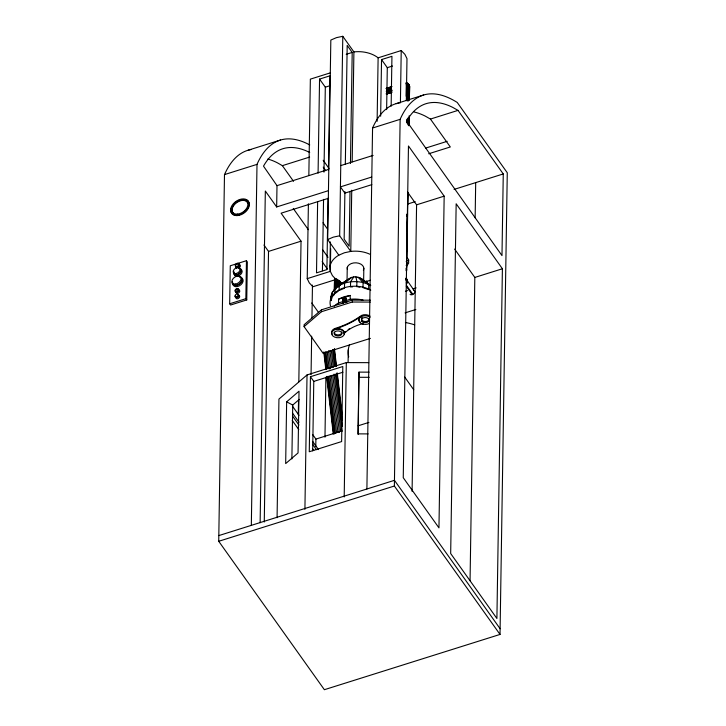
<?xml version="1.0" encoding="UTF-8"?>
<svg xmlns="http://www.w3.org/2000/svg" width="726" height="726" viewBox="0 0 726 726"><rect width="100%" height="100%" fill="white"/><g stroke="black" fill="none" stroke-linecap="round" stroke-linejoin="round"><path stroke-width="1.09" d="M366.893 488.997L372.565 128.012L400.135 119.336A254.971 83.69 72.5 0 1 457.235 102.457L507.274 172.761L500.023 634.433L324.377 689.7L218.726 541.287L224.488 174.603A254.971 83.69 72.5 0 1 251.033 149.547M229.679 303.777L230.278 265.78L246.45 260.688L247.339 261.941L246.749 299.938L230.569 305.029L229.679 303.777L245.851 298.685L246.45 260.688M251.332 525.352L257.004 164.375A254.971 83.69 72.5 0 1 309.721 144.928M260.126 522.756L265.335 191.038L276.66 206.946L328.461 190.648M264.264 521.994L268.52 251.414L263.974 245.025M276.66 206.946L276.996 185.647L263.502 166.145A245.96 80.731 72.5 0 1 309.712 152.478M277.078 517.702L278.938 399.082L307.025 374.952L346.311 362.592L368.726 362.655M286.643 401.841L285.672 463.587L298.05 452.942L299.021 391.196L286.643 401.841L292.723 405.054L291.879 458.941M298.304 414.7L298.54 399.953M298.822 381.812L301.036 241.177L281.107 213.19L328.588 198.252M370.423 338.38L323.061 353.281L304.094 326.636L304.121 324.731L321.482 309.82L352.273 300.128L370.396 300.183M343.97 283.666A25.646 17.233 0.9 0 1 336.093 279.456L312.979 286.725L309.312 282.931L307.225 278.639L308.396 203.825M308.84 175.492L310.356 79.143L330.312 72.863M304.911 509.334L307.025 374.952M310.447 376.712L309.267 451.753L341.619 441.571L342.799 366.53L310.447 376.712L313.777 381.395L312.688 450.846M311.055 374.68L311.663 336.129M311.944 317.988L312.461 285.109M317.634 201.483L316.509 272.876L326.909 269.609L328.034 198.207M318.079 173.151L319.558 79.089L329.958 75.813L328.479 169.875M315.783 446.336L315.901 439.085L312.643 434.511M304.094 326.636L321.455 311.717L321.482 309.82M322.426 270.762L323.551 199.369M323.977 172.171L325.312 87.174L319.558 79.089M307.225 278.639L330.33 271.37A25.646 17.233 0.9 0 1 338.815 255.18L327.689 239.553L330.829 40.066L336.428 37.652L342.79 36.3L353.907 51.918L352.183 161.871M324.976 437.197L325.91 377.211M329.958 266.869L330.348 241.93M330.693 248.7L330.33 271.37L332.426 275.653L336.093 279.456M330.838 300.51C329.45 288.186 343.362 282.85 351.711 277.386C359.216 274.827 365.187 281.661 370.714 285.409M334.269 290.582L334.486 279.782M334.423 290.11L334.595 278.82M334.595 288.14L334.713 280.245M334.768 288.549L334.904 279.519M335.004 287.423L335.04 285.164M334.967 293.613L335.049 288.485L349.896 278.167M335.249 288.186L335.385 279.156M345.567 331.619A39.431 26.49 0.9 0 0 344.387 332.708L344.369 333.842A6.416 4.311 0.9 0 1 334.359 336.991A6.416 4.311 0.9 0 1 335.194 329.559L335.212 328.424A84.561 56.8 0.9 0 0 348.416 323.224L350.458 322.208A84.561 56.8 0.9 0 0 359.96 316.491A6.416 4.311 0.9 0 1 370.115 316.2M335.829 289.057L335.993 278.902M336.537 287.786L336.683 278.757M337.281 286.634L337.381 279.864M337.989 286.743L338.089 279.964M338.634 286.961L338.733 280.191M338.534 302.951L338.597 299.103L344.042 296.752L350.222 295.446L350.168 299.293L338.534 302.951A24.929 16.743 0.9 0 0 334.196 306.172M369.988 254.272A25.646 17.233 0.9 0 0 350.776 251.414L339.659 235.787L342.79 36.3M339.187 290.482L339.278 280.517M339.432 285.037L339.478 281.652M339.605 285.445L339.668 280.926M339.759 284.61L339.804 281.225M339.886 285.264L339.895 281.389M341.792 333.688A3.83 2.568 0.9 0 0 336.32 331.138A3.83 2.568 0.9 0 0 335.82 335.566A3.83 2.568 0.9 0 0 341.792 333.688L341.81 332.553M343.044 303.568L343.071 301.544M344.895 191.591L344.151 239.19L349.152 246.223L350.005 191.818M345.322 164.394L347.191 45.402L352.201 52.426L350.449 163.486M345.621 302.751L345.658 300.736L346.901 302.488M347.046 280.817L347.255 267.222M344.197 496.974L346.311 362.592M348.099 362.247L348.289 349.805M351.738 190.203L350.776 251.414L344.414 252.766L338.815 255.18M321.455 311.717L352.246 302.025L352.273 300.128M356.811 286.743L356.893 281.615L355.94 276.878M369.126 372.157L358.989 372.12L358.018 433.867L368.155 433.903M359.942 317.634L359.96 316.491M358.154 434.547L358.989 372.12M361.793 321.191L361.811 320.048M362.083 318.632L362.102 317.489M363.617 281.806L363.835 268.203M363.118 324.159L363.127 323.587A39.431 26.49 0.9 0 0 352.618 327.444L351.066 328.297A39.431 26.49 0.9 0 0 344.378 333.279A6.416 4.311 0.9 0 0 335.203 328.987A84.561 56.8 0.9 0 0 348.407 323.796L350.458 322.771A84.561 56.8 0.9 0 0 359.951 317.062A6.416 4.311 0.9 0 0 360.386 322.308M363.971 322.525L363.989 321.382M366.675 282.949L366.703 280.844M368.654 289.629L368.735 284.501L359.996 277.876M377.121 121.306L378.119 57.826L401.224 50.557L404.89 54.35L406.987 58.643L406.324 100.578M380.651 116.251L381.54 59.586L391.94 56.31L391.151 106.177M386.631 109.608L387.294 67.672L381.54 59.586M500.023 634.433L394.372 486.021L400.135 119.336M400.407 102.693L401.224 50.557M406.188 96.259L406.27 84.343L407.667 84.198L409.219 85.015L409.645 86.975L409.301 99.852M406.506 122.168L406.542 119.917M406.841 100.742L407.086 84.96L406.025 83.127L408.357 83.808L409.5 86.031L409.101 92.393M407.195 123.402L407.268 118.892M407.549 100.85L407.794 85.06L406.161 82.7L408.974 84.679M407.821 124.754L407.93 117.984M408.193 101.077L408.439 85.287L407.123 83.009M406.923 216.421L406.959 214.161M408.375 123.955L408.466 118.32M408.747 100.279L408.829 84.624M406.923 231.086L407.186 214.17M408.584 125.09L408.656 120.58M408.756 125.489L408.883 117.603M409.165 99.562L409.219 85.015M406.732 263.157L406.297 270.916L406.887 262.676L406.224 261.324M406.923 250.951L407.513 213.743M407.649 204.723L407.849 192.317M408.892 125.789L408.965 121.278M406.624 270.489L406.841 262.195M406.95 258.374L407.939 192.481M409.037 125.317L409.146 115.806M409.391 100.025L409.6 86.494L408.439 85.287L406.369 84.978M412.087 491.357L416.588 204.823L407.595 192.181M444.167 196.147L438.958 527.866L403.257 477.717L408.466 145.999L444.167 196.147L416.588 204.823M475.14 217.773L475.693 182.616M470.058 580.755L474.822 277.432L454.639 249.072M503.263 173.941L501.984 255.597L406.633 121.115A245.96 80.731 72.5 0 1 452.842 107.448L458.024 110.388L503.263 173.941L454.095 189.413M502.401 268.756L496.902 618.479L450.674 553.53L456.164 203.797L502.401 268.756L474.822 277.432M407.44 282.214L406.152 279.083L407.44 282.214L406.251 283.83M331.147 300.491L332.118 297.379L332.199 292.251L333.996 290.872M406.152 279.773L406.36 277.913L407.531 281.652M406.378 279.955L407.014 280.327L406.288 281.107L407.177 282.786M406.587 278.376L406.161 279.846M353.771 276.942L350.576 281.797L350.495 286.924L352.6 286.861M409.165 87.882L408.956 85.877M333.261 295.872L334.396 294.366M406.696 279.31L406.17 279.937M292.723 405.054L299.33 399.382M351.711 277.386L344.56 283.067L339.269 285.354M335.811 292.986L338.343 291.108M327.689 239.553L333.298 237.139L339.659 235.787M340.067 290.101L344.487 288.204L344.56 283.067C353.117 280.699 362.864 281.044 370.623 285.654M410.09 294.302A2.768 1.842 -35.4 0 0 412.232 294.647L412.876 294.375A2.768 1.842 -35.4 0 0 414.437 290.89L406.914 280.172L406.233 280.118M405.97 83.817L408.357 83.808L409.5 86.031M346.211 54.314L352.201 52.426M325.312 87.174L329.468 85.868M387.294 67.672L392.494 66.039M386.286 88.345L391.695 86.648M386.087 88.499L391.949 86.666M387.04 88.49L391.368 87.129M386.985 88.962L391.314 87.601M387.022 89.552L391.35 88.191M387.13 90.215L391.459 88.853M386.241 91.249L391.65 89.543M386.477 91.921L391.886 90.224M386.767 92.538L392.176 90.832M387.076 93.046L391.405 91.685M386.096 93.835L391.713 92.048M386.604 93.953L392.013 92.247M386.849 93.972L391.178 92.61M248.056 150.255L280.581 140.018M396.133 103.664L423.712 94.988M224.488 174.603L257.004 164.375M267.776 159.03A245.96 80.731 72.5 0 1 277.196 162.715L282.378 165.655L309.648 157.07M414.029 111.986A245.96 80.731 72.5 0 1 425.273 116.124L430.445 119.064L458.024 110.388M276.996 185.647L328.796 169.349M340.757 165.582L373.128 155.4M425.581 148.113L447.18 141.316M428.712 153.767L450.311 146.97L430.445 119.064M371.721 177.035L340.421 186.881L344.868 193.134L371.848 184.64M407.649 204.024L415.208 201.646M268.52 251.414L301.036 241.177M365.169 281.915L370.414 280.263M338.597 299.103L350.222 295.446M405.417 291.262L407.567 290.582M412.94 288.894L416.17 287.877M405.09 312.87L415.844 309.494M313.777 381.395L342.899 372.229M315.901 439.085L341.864 430.917M358.09 425.808L368.908 422.405M218.816 535.588L394.463 480.322L500.114 628.734M218.726 541.287L394.372 486.021M352.246 302.025L370.36 302.08M359.052 377.293L369.198 377.32M357.845 286.897L359.905 287.206M406.578 82.891L407.958 83.581M406.778 283.34L406.251 282.468L407.222 280.771L406.27 280.2M367.71 289.302L363.009 287.668L363.082 282.532L358.063 277.196M406.006 278.249L406.705 279.492M408.321 84.697L409.047 85.26M366.331 282.804L361.612 278.857M406.106 268.656L406.769 270.008M323.179 160.255L329.023 168.45M323.224 167.125L325.783 170.728M406.306 285.146L412.876 294.375M406.315 286.343L412.232 294.647M282.378 165.655L293.522 181.309M323.025 222.764L327.617 229.207M293.25 208.48L308.341 229.679M322.771 249.953L328.016 257.322M404.736 377.103L413.684 389.68M322.144 261.641L327.353 268.965M311.772 302.978L318.287 312.126M245.851 298.685L246.749 299.938M292.487 406.197L298.994 415.326M292.469 413.04L298.976 422.187M312.634 441.381L318.496 449.612M292.424 415.889L298.93 425.037M312.588 444.23L316.5 449.721M292.26 420.445L298.767 429.574M312.425 448.768L313.723 450.592M407.059 280.481L407.458 281.153M406.823 280.436L406.478 279.338M406.941 83.254L407.204 83.771M334.441 348.516L336.51 366.449M337.291 373.164L342.019 413.947M334.196 349.451L336.147 366.258M336.918 372.983L342.363 420.045M333.552 350.05L335.367 365.741M336.274 373.581L342.363 426.253M332.49 349.678L334.441 366.485M335.339 374.335L341.955 431.48M331.346 350.594L333.288 367.401M334.069 374.126L340.675 431.28M329.94 350.567L331.882 367.383M332.789 375.224L339.396 432.378M328.506 350.731L330.575 368.663M331.355 375.387L337.962 432.533M327.263 352.183L329.205 368.99M329.985 375.714L336.592 432.868M325.92 351.547L327.862 368.354M328.769 376.195L335.376 433.349M324.949 352.146L326.891 368.953M327.798 376.794L334.405 433.948M324.286 352.818L326.228 369.625M327.009 376.349L333.615 433.495M323.778 351.965L325.793 369.207M326.636 376.622L333.307 434.202M409.6 86.494L409.645 86.975M330.902 296.399L331.256 300.646M242.502 278.757A5.645 3.748 -35.4 0 1 239.317 285.853A5.645 3.748 -35.4 0 1 232.982 283.83M239.889 276.724A5.645 3.748 -35.4 0 1 241.867 281.452A5.645 3.748 -35.4 0 1 235.487 285.617A5.645 3.748 -35.4 0 1 232.393 281.606M239.653 277.123A5.127 3.403 -35.4 0 1 239.544 283.703A5.127 3.403 -35.4 0 1 232.665 282.595M239.371 264.754A2.305 1.534 -35.4 0 1 240.315 266.369A2.305 1.534 -35.4 0 1 238.282 268.266M236.821 268.23A2.305 1.534 -35.4 0 1 236.313 266.751M241.032 269.573A4.356 2.895 -35.4 0 1 239.671 275.245A4.356 2.895 -35.4 0 1 234.289 273.974M238.418 290.119A2.051 1.361 -35.4 0 1 239.644 291.707A2.051 1.361 -35.4 0 1 237.112 293.358A2.051 1.361 -35.4 0 1 236.322 291.48A1.797 1.189 -35.4 0 1 235.56 289.438A1.797 1.189 -35.4 0 1 238.264 289.175A1.797 1.189 -35.4 0 1 236.249 291.435M238.328 295.527A2.051 1.361 -35.4 0 1 239.607 296.979A2.051 1.361 -35.4 0 1 237.329 298.767A2.051 1.361 -35.4 0 1 236.05 297.315M372.565 128.012A254.971 83.69 72.5 0 1 400.117 102.793M237.556 294.438A2.051 1.361 -35.4 0 1 238.781 296.026A2.051 1.361 -35.4 0 1 236.249 297.678A2.051 1.361 -35.4 0 1 235.46 295.8M236.685 289.32A2.051 1.361 -35.4 0 1 238.99 290.055A2.051 1.361 -35.4 0 1 236.64 292.26A2.051 1.361 -35.4 0 1 235.551 290.382M235.85 289.973A2.051 1.361 -35.4 0 1 236.231 289.61M237.157 289.311A1.797 1.189 -35.4 0 1 238.745 290.246A1.797 1.189 -35.4 0 1 236.839 292.034A1.797 1.189 -35.4 0 1 235.578 290.79M236.004 290.055A1.797 1.189 -35.4 0 1 236.349 289.747M237.883 294.647A1.797 1.189 -35.4 0 1 238.446 296.281A1.797 1.189 -35.4 0 1 236.222 297.46A1.797 1.189 -35.4 0 1 235.66 295.827M237.021 263.983A2.305 1.534 -35.4 0 1 239.607 264.663A2.305 1.534 -35.4 0 1 237.32 267.222A2.305 1.534 -35.4 0 1 235.533 265.652M236.077 264.718A2.305 1.534 -35.4 0 1 236.513 264.309M237.556 263.946A2.051 1.361 -35.4 0 1 239.38 264.881A2.051 1.361 -35.4 0 1 237.511 266.986A2.051 1.361 -35.4 0 1 235.687 266.052M238.5 268.203A4.356 2.895 -35.4 0 1 241.214 271.279A4.356 2.895 -35.4 0 1 236.367 275.081A4.356 2.895 -35.4 0 1 233.654 271.996M239.208 268.629A3.848 2.559 -35.4 0 1 240.56 271.86A3.848 2.559 -35.4 0 1 236.204 274.691A3.848 2.559 -35.4 0 1 234.099 271.96M244.871 199.45A10.264 6.815 -35.4 0 1 248.474 208.063A10.264 6.815 -35.4 0 1 236.876 215.622A10.264 6.815 -35.4 0 1 231.249 208.326M233.699 204.169A10.264 6.815 -35.4 0 1 239.462 200.167M245.796 210.386A8.975 5.962 -35.4 0 1 242.139 213.253M233.091 213.017A8.975 5.962 -35.4 0 1 237.148 202.318A8.975 5.962 -35.4 0 1 247.993 203.307M330.493 305.864A24.929 16.743 0.9 0 1 342.264 288.449A24.929 16.743 0.9 0 1 370.777 290.137M350.168 299.293A24.929 16.743 0.9 0 1 363.036 300.056M344.378 300.863A1.28 0.853 -35.4 0 1 345.803 299.747M345.394 300.41A1.797 1.189 -35.4 0 1 343.035 300.346A1.797 1.189 -35.4 0 1 344.623 298.177A1.797 1.189 -35.4 0 1 346.157 299.357M345.993 299.729A1.797 1.189 -35.4 0 1 345.73 300.092M344.387 332.708A6.416 4.311 0.9 0 1 344.042 333.806M332.218 334.142A6.416 4.311 0.9 0 1 335.212 328.424M348.171 329.577A39.431 26.49 0.9 0 1 349.587 328.624M335.194 329.559A6.416 4.311 0.9 0 1 344.369 333.842M369.425 323.406A6.416 4.311 0.9 0 1 360.377 322.87A6.416 4.311 0.9 0 1 361.058 316.808A6.416 4.311 0.9 0 1 370.106 317.344M369.017 318.523A3.83 2.568 0.9 0 1 364.969 321.527A3.83 2.568 0.9 0 1 361.648 318.088M341.755 331.882A3.83 2.568 0.9 0 1 338.207 334.895A3.83 2.568 0.9 0 1 334.178 332.1M348.707 356.902A46.174 31.009 0.9 0 1 349.469 344.805M405.389 322.516A46.174 31.009 0.9 0 1 414.655 324.858M353.907 51.918A25.646 17.233 0.9 0 1 378.119 57.826M406.751 257.921A4.619 3.104 0.9 0 1 408.511 261.523M406.723 259.972A4.619 3.104 0.9 0 1 406.124 265.326M347.373 269.346A8.313 5.581 0.9 0 1 356.157 262.821A8.313 5.581 0.9 0 1 363.381 270.299M413.539 290.427A2.768 1.842 -35.4 0 1 414.047 290.591M235.251 284.093A5.127 3.403 -35.4 0 0 240.987 277.659A5.127 3.403 -35.4 0 0 233.282 278.385A5.127 3.403 -35.4 0 0 235.251 284.093M236.168 296.843A1.797 1.189 -35.4 0 0 238.173 294.593A1.797 1.189 -35.4 0 0 235.478 294.847A1.797 1.189 -35.4 0 0 236.168 296.843M236.585 266.46A2.051 1.361 -35.4 0 0 238.881 263.883A2.051 1.361 -35.4 0 0 235.796 264.173A2.051 1.361 -35.4 0 0 236.585 266.46M235.714 273.584A3.848 2.559 -35.4 0 0 240.016 268.756A3.848 2.559 -35.4 0 0 234.235 269.301A3.848 2.559 -35.4 0 0 235.714 273.584M237.302 215.114A10.264 6.815 -35.4 0 0 248.773 202.245A10.264 6.815 -35.4 0 0 233.364 203.697A10.264 6.815 -35.4 0 0 237.302 215.114M237.62 214.097A8.975 5.962 -35.4 0 0 247.657 202.835A8.975 5.962 -35.4 0 0 234.171 204.115A8.975 5.962 -35.4 0 0 237.62 214.097M343.879 300.818A2.051 1.361 -35.4 0 0 346.175 298.241A2.051 1.361 -35.4 0 0 343.089 298.531A2.051 1.361 -35.4 0 0 343.879 300.818M343.942 300.609A1.797 1.189 -35.4 0 0 345.948 298.359A1.797 1.189 -35.4 0 0 343.253 298.613A1.797 1.189 -35.4 0 0 343.942 300.609M344.287 300.519A1.28 0.853 -35.4 0 0 345.721 298.912A1.28 0.853 -35.4 0 0 343.797 299.094A1.28 0.853 -35.4 0 0 344.287 300.519M363.082 322.208A3.83 2.568 0.9 0 0 369.053 320.329A3.83 2.568 0.9 0 0 363.581 317.779A3.83 2.568 0.9 0 0 363.082 322.208"/></g></svg>
